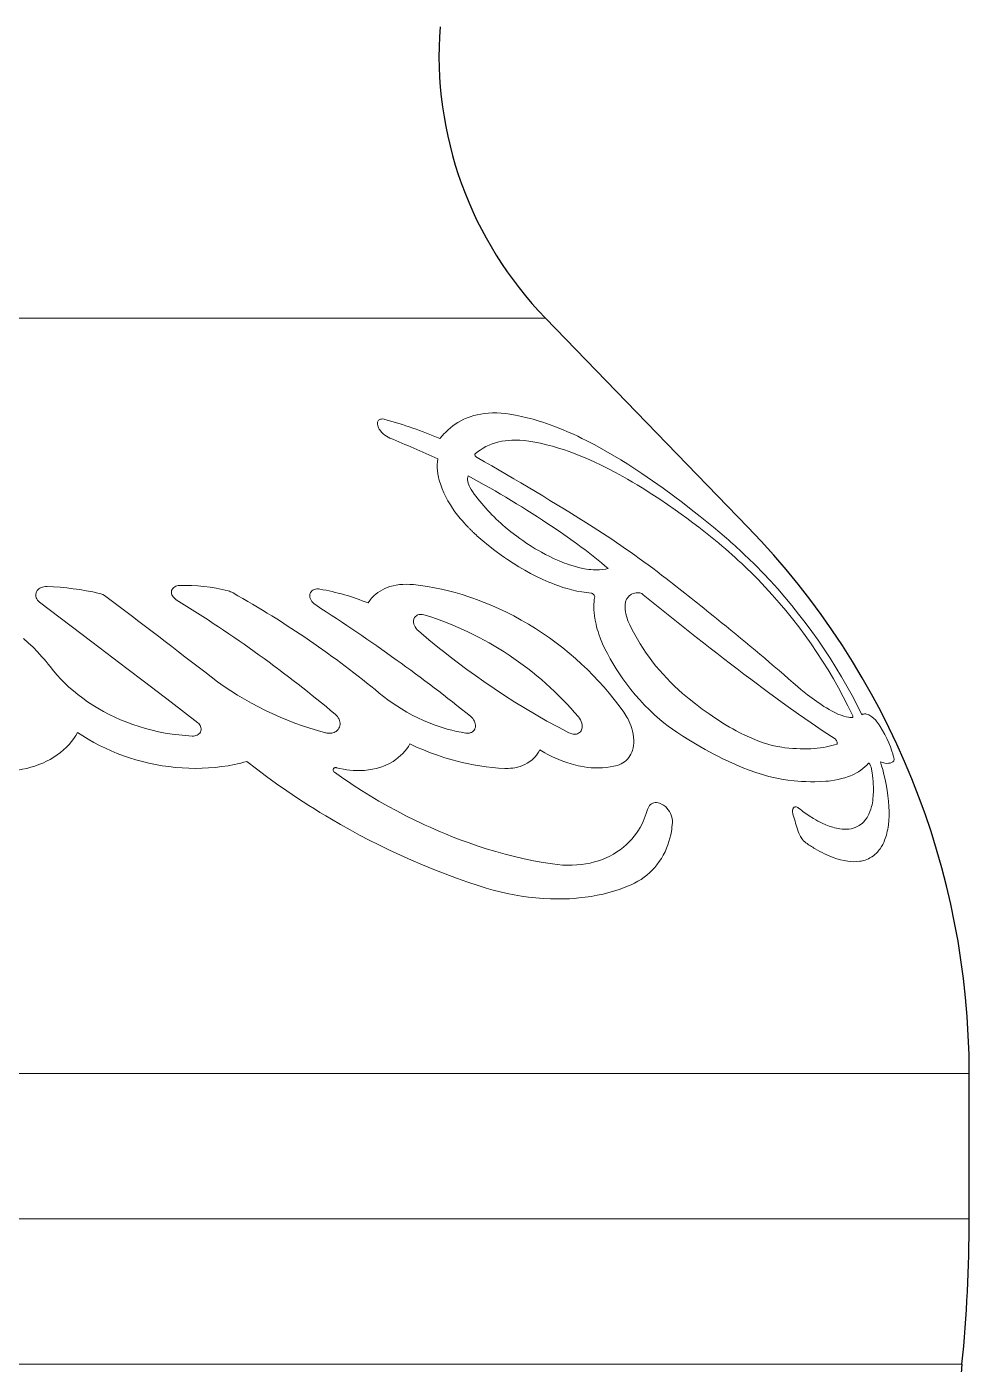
# Model space of a CAD drawing. Extents: x -235 to 974, y -300 to 522.
# Drawn here: x 714.39 to 746.81, y 133.17 to 179.17 of the extents above; entities that cross this region are included whole.
import ezdxf

# ---------------------------------------------------------------- set-up
doc = ezdxf.new("R2010")
doc.units = 0
doc.header["$LTSCALE"] = 7
doc.header["$MEASUREMENT"] = 0
doc.linetypes.add('DASHED', pattern=[15, 12, -3])
doc.layers.add('3', color=3, linetype='CONTINUOUS', lineweight=30)
doc.layers.add('8', color=251, linetype='CONTINUOUS', lineweight=15)

msp = doc.modelspace()

# ---------------------------------------------------------------- linework, layer by layer
at = {"layer": '3'}
for p, q in [((732.233, 169.1423), (739.1937, 161.96)), ((746.8052, 138.1695), (746.8052, 143.1695))]:
    msp.add_line(p, q, dxfattribs=at)
for centre, radius, start, end in [((741.5682, 178.1896), 13, 175.67716, 224.10265), ((719.8052, 143.1695), 27, 0, 44.10265), ((696.6802, 138.1695), 50.125, 354.27519, 0), ((796.4302, 128.1695), 50.125, 174.27519, 180)]:
    msp.add_arc(centre, radius, start, end, dxfattribs=at)
at = {"layer": '8', "lineweight": 13}
for p, q in [((729.7078, 169.1423), (690.9774, 169.1423)), ((746.8052, 143.1695), (676.4052, 143.1695)), ((746.8052, 138.1695), (676.4052, 138.1695)), ((746.5552, 133.1695), (676.6552, 133.1695))]:
    msp.add_line(p, q, dxfattribs=at)
at = {"layer": '8', "lineweight": 13, "ltscale": 0.06313}
msp.add_line((732.233, 169.1423), (729.7078, 169.1423), dxfattribs=at)
at = {"layer": '8', "lineweight": 13, "ltscale": 0.002745}
msp.add_line((740.3542, 154.3872), (740.4632, 154.3735), dxfattribs=at)
at = {"layer": '8', "lineweight": 13, "ltscale": 0.005615}
msp.add_line((740.5647, 153.2605), (740.7879, 153.2354), dxfattribs=at)
at = {"layer": '8', "lineweight": 13}
for points in [[(726.7099, 165.666), (726.6817, 165.6727), (726.6356, 165.6792), (726.5922, 165.6788), (726.572, 165.676), (726.553, 165.6714), (726.5296, 165.6625), (726.5089, 165.6504), (726.4912, 165.6355), (726.4764, 165.6176), (726.465, 165.5972), (726.4568, 165.5746), (726.4529, 165.5564), (726.4509, 165.5373), (726.4521, 165.4971), (726.4599, 165.4549), (726.4726, 165.4149), (726.4901, 165.3745), (726.5119, 165.3341), (726.531, 165.304), (726.5521, 165.2744), (726.6, 165.2172), (726.6545, 165.1636), (726.7055, 165.1214), (726.7599, 165.0834), (726.8158, 165.0509), (726.8729, 165.0243)], [(731.0049, 165.8444), (730.8523, 165.8651), (730.7021, 165.8791), (730.5545, 165.8865), (730.4097, 165.887), (730.2681, 165.8808), (730.1298, 165.8676), (730.0042, 165.8492), (729.8815, 165.8248), (729.7619, 165.7945), (729.6454, 165.7583), (729.5321, 165.7163), (729.4222, 165.6684), (729.3156, 165.6149), (729.2124, 165.5556), (729.1269, 165.5005), (729.0439, 165.4413), (728.9636, 165.3783), (728.886, 165.3113), (728.8361, 165.2649), (728.7875, 165.2168), (728.7394, 165.1665), (728.6926, 165.1146), (728.6033, 165.0068)], [(733.046, 165.2174), (732.7839, 165.3288), (732.5236, 165.4314), (732.3936, 165.4794), (732.2642, 165.5251), (732.1361, 165.5681), (732.0085, 165.6087), (731.8048, 165.6688), (731.6024, 165.7226), (731.4017, 165.7699), (731.2025, 165.8105), (731.0049, 165.8444)], [(738.0048, 161.96), (737.7768, 162.1458), (737.5488, 162.3289), (737.2448, 162.5687), (736.9409, 162.8033), (736.6372, 163.0324), (736.273, 163.2996), (735.9093, 163.5577), (735.7277, 163.6832), (735.5463, 163.8061), (735.3048, 163.9661), (735.0638, 164.1212), (734.8234, 164.2714), (734.5238, 164.4517), (734.2253, 164.6236), (733.9282, 164.7865), (733.6324, 164.94), (733.4851, 165.0132), (733.3382, 165.0838), (733.1918, 165.1519), (733.046, 165.2174)], [(731.663, 164.9172), (731.504, 164.9373), (731.3482, 164.9497), (731.2716, 164.9529), (731.1958, 164.9541), (731.0766, 164.9519), (730.9597, 164.9445), (730.8455, 164.9319), (730.7339, 164.9141), (730.6251, 164.8911), (730.5094, 164.86), (730.3973, 164.8226), (730.2888, 164.7792), (730.1842, 164.7297), (730.0834, 164.6741), (729.9867, 164.6128), (729.8941, 164.5457), (729.8057, 164.4729)], [(733.9055, 164.2068), (733.6493, 164.3213), (733.3945, 164.4275), (733.1412, 164.5253), (733.0152, 164.5709), (732.8896, 164.6142), (732.6814, 164.6814), (732.4745, 164.7421), (732.2692, 164.7961), (732.0654, 164.8434), (731.8633, 164.8838), (731.663, 164.9172)], [(728.5281, 164.3063), (728.5151, 164.2094), (728.5091, 164.1087), (728.5101, 164.0047), (728.5178, 163.898), (728.5323, 163.7892), (728.5532, 163.6787), (728.5687, 163.6123), (728.5863, 163.5455), (728.6281, 163.4106), (728.6784, 163.2744), (728.7369, 163.1376), (728.8034, 163.0004), (728.8775, 162.8634), (728.959, 162.727), (729.0361, 162.6083), (729.1186, 162.4906), (729.2061, 162.374), (729.2986, 162.2588), (729.3628, 162.183), (729.4291, 162.1079), (729.4974, 162.0335), (729.5677, 161.96)], [(729.8057, 164.4729), (729.8003, 164.4655), (729.7982, 164.4559), (729.7989, 164.4454), (729.8022, 164.434), (729.815, 164.4097), (729.8338, 164.3864), (729.8554, 164.3668), (729.8795, 164.3505)], [(737.4999, 161.96), (737.2971, 162.1127), (737.0943, 162.2628), (736.8948, 162.4078), (736.6953, 162.5502), (736.4272, 162.7371), (736.1594, 162.9187), (735.8918, 163.0948), (735.5579, 163.3065), (735.3898, 163.4097), (735.222, 163.5102), (735.0573, 163.6065), (734.8928, 163.7001), (734.6447, 163.8367), (734.3973, 163.9668), (734.1509, 164.0903), (733.9055, 164.2068)], [(729.5672, 163.7249), (729.5569, 163.6822), (729.5524, 163.6364), (729.5539, 163.5842), (729.5616, 163.5295), (729.5754, 163.4732), (729.5947, 163.4156), (729.6105, 163.3768), (729.6285, 163.3378), (729.6708, 163.2597), (729.7207, 163.1822)], [(730.8492, 161.96), (731.0423, 161.8024), (731.2425, 161.6486), (731.3452, 161.5733), (731.4495, 161.4993), (731.5911, 161.4027), (731.7353, 161.3089), (731.882, 161.2181), (731.9864, 161.1563), (732.0919, 161.0962), (732.2344, 161.0189), (732.3788, 160.9451), (732.5249, 160.8752), (732.7021, 160.7969), (732.8807, 160.7254), (732.9703, 160.6925), (733.0601, 160.6617), (733.1796, 160.6238), (733.2989, 160.59), (733.4175, 160.5606), (733.5697, 160.5294), (733.6458, 160.5168), (733.7211, 160.5064), (733.7939, 160.4984), (733.8657, 160.4928), (733.9794, 160.4886), (734.0896, 160.4908), (734.1955, 160.4997), (734.2966, 160.5152), (734.345, 160.5256), (734.392, 160.5376)], [(729.8741, 161.6664), (730.0714, 161.4942), (730.2757, 161.3252), (730.4869, 161.1598), (730.7049, 160.9986), (730.8164, 160.9197), (730.9294, 160.8421), (731.1212, 160.716), (731.3172, 160.5942), (731.5169, 160.4771), (731.7202, 160.3653), (731.9268, 160.2594), (732.1362, 160.16), (732.3431, 160.0697), (732.4474, 160.0273), (732.552, 159.9868), (732.6922, 159.936), (732.8328, 159.8891), (732.9735, 159.8463), (733.1422, 159.8007), (733.3101, 159.762), (733.4766, 159.7306), (733.641, 159.707), (733.7222, 159.6982), (733.8025, 159.6916)], [(743.111, 155.5075), (742.947, 155.8383), (742.7758, 156.1666), (742.5975, 156.4921), (742.4124, 156.8145), (742.2206, 157.1338), (742.0222, 157.4497), (741.8174, 157.762), (741.6065, 158.0705), (741.3895, 158.3751), (741.1665, 158.6756), (740.9377, 158.9718), (740.7033, 159.2635), (740.4634, 159.5505), (740.2181, 159.8327), (739.9676, 160.1098), (739.712, 160.3816), (739.4514, 160.6481), (739.1861, 160.9088)], [(742.7867, 155.495), (742.6339, 155.8115), (742.4735, 156.1255), (742.3058, 156.437), (742.1311, 156.7455), (741.9494, 157.0511), (741.761, 157.3533), (741.566, 157.6521), (741.3647, 157.9473), (741.1572, 158.2387), (740.9435, 158.526), (740.724, 158.8091), (740.4986, 159.0877), (740.2677, 159.3618), (740.0313, 159.631), (739.7895, 159.8952), (739.5425, 160.1541), (739.2906, 160.4076)], [(715.0898, 159.9187), (715.0349, 159.9175), (714.9812, 159.9104), (714.9304, 159.8976), (714.8833, 159.8796), (714.8432, 159.8585), (714.8075, 159.8338), (714.7766, 159.8059), (714.7507, 159.7754), (714.7274, 159.7381), (714.7112, 159.6989), (714.7019, 159.6585), (714.6995, 159.6176), (714.7038, 159.5765), (714.7156, 159.5338), (714.7346, 159.4921), (714.7607, 159.4522), (714.7935, 159.4148), (714.8329, 159.3807)], [(719.6386, 159.951), (719.5953, 159.9473), (719.5538, 159.9388), (719.5145, 159.9256), (719.4792, 159.9082), (719.4497, 159.8882), (719.4245, 159.8654), (719.4036, 159.8401), (719.3874, 159.8128), (719.374, 159.7784), (719.3671, 159.7426), (719.3665, 159.706), (719.3721, 159.6693), (719.3834, 159.633), (719.4017, 159.5951), (719.4259, 159.5588), (719.4558, 159.5247), (719.491, 159.4934), (719.5311, 159.4653)], [(724.4731, 159.8272), (724.4209, 159.8331), (724.369, 159.8328), (724.3179, 159.8256), (724.2707, 159.8114), (724.2316, 159.7924), (724.1981, 159.7684), (724.1708, 159.7405), (724.1499, 159.7093), (724.1377, 159.6828), (724.1293, 159.655), (724.1247, 159.6263), (724.1236, 159.6044), (724.1245, 159.5822), (724.1319, 159.5376), (724.1465, 159.4931), (724.1696, 159.4464), (724.1999, 159.4013), (724.2369, 159.3587), (724.2801, 159.3192), (724.3291, 159.2835)], [(727.6878, 159.9817), (727.5673, 159.9913), (727.4476, 159.9946), (727.3294, 159.9914), (727.2133, 159.9818), (727.0997, 159.9656), (726.9895, 159.9427), (726.8831, 159.9135), (726.7916, 159.8819), (726.704, 159.8455), (726.6205, 159.8044), (726.5413, 159.7588), (726.4667, 159.709), (726.3968, 159.6553), (726.3444, 159.6097), (726.2951, 159.5619), (726.249, 159.5121), (726.2165, 159.4735), (726.1857, 159.4339), (726.1296, 159.3518)], [(734.9201, 155.5968), (734.7609, 155.8166), (734.595, 156.0331), (734.4227, 156.246), (734.244, 156.4553), (734.0591, 156.6608), (733.868, 156.8623), (733.6709, 157.0596), (733.4678, 157.2527), (733.2589, 157.4413), (733.0444, 157.6252), (732.8242, 157.8043), (732.5986, 157.9783), (732.3676, 158.1471), (732.1314, 158.3105), (731.8902, 158.4681), (731.644, 158.6199), (731.393, 158.7655), (731.1373, 158.9047), (730.8901, 159.031), (730.6389, 159.1509), (730.384, 159.2644), (730.1255, 159.3712), (729.8637, 159.4709), (729.7317, 159.518), (729.5989, 159.5633), (729.365, 159.6379), (729.1291, 159.7065), (728.8916, 159.7689), (728.6527, 159.8249), (728.4126, 159.8744), (728.1715, 159.9171), (727.9298, 159.953), (727.6878, 159.9817)], [(733.8025, 159.6916), (733.8157, 159.6894), (733.8292, 159.6849), (733.8465, 159.6764), (733.8625, 159.6659), (733.887, 159.6441), (733.9062, 159.6199), (733.9175, 159.5993), (733.924, 159.5784), (733.925, 159.5683), (733.9242, 159.5589)], [(735.4751, 159.6949), (735.4127, 159.6977), (735.3528, 159.6949), (735.2959, 159.6864), (735.2428, 159.672), (735.1938, 159.6519), (735.1518, 159.6281), (735.1142, 159.5998), (735.081, 159.5674), (735.0523, 159.5314), (735.0357, 159.5055), (735.0209, 159.4783), (735.0081, 159.4499), (734.9971, 159.4203), (734.9878, 159.3898), (734.9803, 159.3584), (734.9738, 159.3223), (734.9694, 159.2851), (734.9661, 159.2085), (734.97, 159.1293), (734.9804, 159.0481), (734.9948, 158.9748), (735.0136, 158.9006), (735.0365, 158.826), (735.0563, 158.7698), (735.0782, 158.7134), (735.128, 158.6007)], [(714.8329, 159.3807), (716.6258, 158.0193), (717.8354, 157.1), (718.4431, 156.6368), (719.3569, 155.9375), (720.2724, 155.2327)], [(733.9242, 159.5589), (733.9105, 159.4761), (733.901, 159.3914), (733.8956, 159.305), (733.8942, 159.2406), (733.8948, 159.1754), (733.8976, 159.1065), (733.9025, 159.037), (733.9179, 158.8991), (733.9409, 158.7593), (733.971, 158.6178), (733.9914, 158.5361), (734.014, 158.4541), (734.0395, 158.369), (734.0673, 158.2837), (734.1283, 158.1154), (734.1973, 157.9467), (734.2742, 157.778), (734.3586, 157.6097)], [(728.0972, 158.9357), (728.043, 158.9495), (727.988, 158.9572), (727.9588, 158.9584), (727.93, 158.9575), (727.9035, 158.9547), (727.8781, 158.95), (727.8467, 158.9411), (727.8175, 158.9289), (727.7911, 158.914), (727.7582, 158.888), (727.732, 158.8576), (727.714, 158.8272), (727.7013, 158.7946), (727.6937, 158.7603), (727.6909, 158.7249), (727.6917, 158.701), (727.6943, 158.6768), (727.7052, 158.6283), (727.7242, 158.5772), (727.7505, 158.5272), (727.7834, 158.4789), (727.8226, 158.4329), (727.8676, 158.3899)], [(727.8676, 158.3899), (728.2228, 158.0885), (728.4038, 157.939), (728.5867, 157.7904), (728.771, 157.6434), (728.9571, 157.4974), (729.2404, 157.2802), (729.5279, 157.0657), (729.8194, 156.8542), (730.115, 156.6457), (730.4646, 156.4068), (730.8192, 156.1728), (731.1785, 155.9439), (731.5424, 155.7207), (731.9106, 155.5033), (732.2827, 155.2923), (732.6586, 155.0881), (732.8478, 154.9886), (733.0378, 154.891)], [(715.1934, 157.1627), (715.1265, 157.2489), (715.0578, 157.3343), (714.9872, 157.4187), (714.9147, 157.5022), (714.7644, 157.6663), (714.6069, 157.8262), (714.4426, 157.9818), (714.2737, 158.1309)], [(734.3586, 157.6097), (734.4533, 157.4352), (734.5538, 157.2614), (734.6601, 157.0884), (734.7721, 156.9165), (734.8898, 156.7461), (735.0264, 156.5596), (735.1697, 156.3754), (735.3197, 156.1941), (735.4763, 156.016), (735.6393, 155.8418), (735.8088, 155.6718), (735.8965, 155.588), (735.9858, 155.5055), (736.0753, 155.4257), (736.1662, 155.3474), (736.3064, 155.2319), (736.4498, 155.1204), (736.5963, 155.0131), (736.7459, 154.9105)], [(720.0852, 154.775), (719.8518, 154.7894), (719.6189, 154.8116), (719.3869, 154.8415), (719.1564, 154.879), (718.9277, 154.9238), (718.7015, 154.9757), (718.4781, 155.0347), (718.2579, 155.1004), (718.0414, 155.1727), (717.8288, 155.2512), (717.6205, 155.3359), (717.4183, 155.4258), (717.2209, 155.5213), (717.0286, 155.6221), (716.8415, 155.7281), (716.66, 155.8389), (716.4843, 155.9545), (716.3146, 156.0744), (716.1511, 156.1984), (715.9939, 156.3264), (715.8434, 156.458), (715.6995, 156.5931), (715.5625, 156.7313), (715.4324, 156.8725), (715.3093, 157.0163), (715.1934, 157.1627)], [(742.1897, 154.6744), (741.7842, 154.9436), (741.3651, 155.2294), (740.9348, 155.5297), (740.4953, 155.8427), (740.1982, 156.0576), (739.8984, 156.277), (739.292, 156.7278)], [(740.752, 156.6056), (740.8936, 156.4836), (741.0181, 156.3793), (741.1327, 156.2858), (741.2468, 156.1953), (741.4042, 156.0752), (741.5608, 155.9614), (741.7161, 155.8548), (741.8064, 155.796), (741.8957, 155.7405), (741.9832, 155.6886), (742.0693, 155.6404), (742.182, 155.582), (742.2912, 155.5312), (742.3963, 155.4886), (742.4868, 155.4578), (742.5728, 155.4346), (742.654, 155.4193), (742.6941, 155.4146), (742.7326, 155.4122), (742.7669, 155.412), (742.7998, 155.4138)], [(729.4887, 154.8774), (729.3283, 154.9046), (729.1685, 154.9369), (729.0094, 154.9741), (728.8513, 155.0159), (728.7478, 155.046), (728.6449, 155.078), (728.5402, 155.1126), (728.4363, 155.1492), (728.2332, 155.2267), (728.0338, 155.3111), (727.8382, 155.4018), (727.6468, 155.4985), (727.4598, 155.6007), (727.2775, 155.7083), (727.1164, 155.8101), (726.9592, 155.9158), (726.8063, 156.0252), (726.6577, 156.1378), (726.5137, 156.2536)], [(736.9446, 156.2437), (737.1675, 156.0585), (737.3943, 155.8784), (737.6248, 155.7038), (737.8586, 155.5354), (738.0951, 155.3743), (738.2143, 155.2966), (738.3339, 155.221), (738.5594, 155.0854), (738.6727, 155.0207), (738.7864, 154.9582), (738.9382, 154.8785), (739.0904, 154.8032), (739.2426, 154.7326), (739.4325, 154.6514), (739.5299, 154.6128), (739.627, 154.5767), (739.7181, 154.5448), (739.8089, 154.5152), (739.948, 154.4741), (740.0855, 154.4389), (740.221, 154.4098), (740.3542, 154.3872)], [(724.999, 155.5243), (725.0399, 155.4861), (725.0756, 155.4451), (725.106, 155.4018), (725.1307, 155.3567), (725.1495, 155.3101), (725.1622, 155.2627), (725.1682, 155.2173), (725.1683, 155.1721), (725.162, 155.1274), (725.1493, 155.084), (725.1299, 155.0425), (725.1037, 155.0036), (725.0877, 154.985), (725.0698, 154.9673), (725.0502, 154.9508), (725.0288, 154.9354), (724.996, 154.9162), (724.9602, 154.9), (724.9222, 154.8871), (724.88, 154.8774), (724.8361, 154.8718), (724.7912, 154.8703), (724.7592, 154.8717), (724.7273, 154.875), (724.694, 154.8805), (724.6611, 154.888)], [(734.7019, 153.7675), (734.77, 153.7906), (734.8345, 153.8191), (734.895, 153.8526), (734.9531, 153.8921), (735.0062, 153.9362), (735.0544, 153.9844), (735.0985, 154.0377), (735.1374, 154.0945), (735.171, 154.1543), (735.1995, 154.2168), (735.2229, 154.2815), (735.2351, 154.323), (735.2453, 154.3651), (735.2604, 154.451), (735.2684, 154.5386), (735.27, 154.5881), (735.2695, 154.6379), (735.2627, 154.7382), (735.2485, 154.8389), (735.2272, 154.9397), (735.1992, 155.0399), (735.1648, 155.1394), (735.133, 155.2182), (735.0975, 155.2962), (735.0583, 155.3731), (735.0268, 155.4299), (734.9933, 155.4859), (734.9577, 155.5418), (734.9201, 155.5968)], [(742.7998, 155.4138), (742.8044, 155.4162), (742.8058, 155.4187), (742.8072, 155.4253), (742.8071, 155.4316), (742.8047, 155.4462), (742.7972, 155.4702), (742.7867, 155.495)], [(743.5764, 155.3307), (743.5202, 155.3832), (743.4526, 155.4382), (743.4191, 155.4619), (743.3861, 155.4826), (743.3549, 155.4996), (743.3244, 155.5137), (743.2765, 155.5298), (743.2534, 155.5346), (743.2309, 155.5373), (743.1985, 155.5373), (743.1676, 155.5323), (743.1384, 155.5223), (743.111, 155.5075)], [(720.2724, 155.2327), (720.3048, 155.2043), (720.3325, 155.173), (720.3551, 155.1394), (720.3723, 155.104), (720.3839, 155.0674), (720.3896, 155.0279), (720.3884, 154.9882), (720.38, 154.9494), (720.364, 154.9118), (720.3405, 154.8767), (720.3101, 154.8455), (720.2815, 154.8243), (720.2493, 154.8064), (720.2117, 154.7915), (720.1711, 154.7811), (720.1286, 154.7756), (720.0852, 154.775)], [(729.6479, 155.4602), (729.6911, 155.4214), (729.7288, 155.3793), (729.7607, 155.3344), (729.7865, 155.2876), (729.806, 155.2393), (729.8181, 155.193), (729.8238, 155.1465), (729.8226, 155.1005), (729.8191, 155.077), (729.8136, 155.0539), (729.8067, 155.0332), (729.7979, 155.0131), (729.778, 154.9797), (729.7523, 154.9494), (729.7204, 154.923), (729.6826, 154.9012), (729.6606, 154.892), (729.6373, 154.8844), (729.6131, 154.8787), (729.5882, 154.8749), (729.5389, 154.8728), (729.4887, 154.8774)], [(733.0378, 154.891), (733.0846, 154.87), (733.1334, 154.8538), (733.183, 154.8434), (733.2212, 154.8397), (733.2589, 154.8401), (733.2953, 154.8447), (733.3356, 154.8555), (733.372, 154.8718), (733.4042, 154.893), (733.4316, 154.9186), (733.4553, 154.9496), (733.4735, 154.9838), (733.4864, 155.0204), (733.4942, 155.0588), (733.4967, 155.0851), (733.4971, 155.1118), (733.4923, 155.1656), (733.4796, 155.222), (733.4598, 155.2778), (733.4335, 155.3324), (733.401, 155.385), (733.3626, 155.4353)], [(744.2079, 153.917), (744.2134, 153.9264), (744.2169, 153.9393), (744.2187, 153.9592), (744.218, 153.983), (744.2133, 154.0209), (744.205, 154.0636), (744.1938, 154.1098), (744.18, 154.1585), (744.147, 154.2602), (744.0942, 154.4009), (744.0339, 154.5446), (743.9679, 154.6884), (743.8973, 154.8307), (743.8229, 154.9693), (743.7454, 155.1011), (743.688, 155.1898), (743.6303, 155.2691), (743.6026, 155.3027), (743.5764, 155.3307)], [(713.4782, 153.567), (713.6337, 153.5664), (713.7891, 153.5725), (713.9439, 153.5853), (714.0972, 153.6046), (714.2481, 153.6305), (714.3932, 153.6619), (714.5356, 153.6994), (714.6748, 153.7428), (714.8105, 153.7919), (714.9423, 153.8465), (715.0699, 153.9065), (715.1928, 153.9717), (715.3178, 154.0461), (715.4367, 154.1257), (715.5493, 154.21), (715.6552, 154.2988), (715.7541, 154.3915), (715.8459, 154.4879), (715.9303, 154.5875), (716.0072, 154.69), (716.0766, 154.795), (716.1385, 154.9023)], [(716.1385, 154.9023), (716.3186, 154.7828), (716.5047, 154.668), (716.6967, 154.5581), (716.8941, 154.4535), (717.0966, 154.3546), (717.2982, 154.2638), (717.5042, 154.1786), (717.7145, 154.0993), (717.9286, 154.0259), (718.1462, 153.9588), (718.3671, 153.8981), (718.5907, 153.8439), (718.8168, 153.7966), (719.0448, 153.7562), (719.2745, 153.7229), (719.5053, 153.6968), (719.7339, 153.6783), (719.9628, 153.667), (720.1916, 153.6631), (720.4198, 153.6666), (720.647, 153.6776), (720.8726, 153.6962), (721.0962, 153.7222), (721.3173, 153.7558), (721.5353, 153.7969), (721.6432, 153.8202), (721.7501, 153.8454), (721.8558, 153.8724), (721.9605, 153.9012)], [(736.7459, 154.9105), (736.9515, 154.7764), (737.1585, 154.6458), (737.4426, 154.474), (737.7287, 154.3096), (737.8727, 154.2304), (738.0169, 154.1533), (738.1612, 154.0787), (738.3057, 154.0063), (738.5374, 153.8956), (738.7692, 153.7915), (739.0006, 153.6945), (739.2312, 153.6053), (739.4603, 153.5242), (739.5768, 153.4862), (739.6926, 153.4504), (739.8028, 153.4185), (739.9123, 153.3889), (740.0788, 153.348), (740.2432, 153.3128), (740.4052, 153.2836), (740.5647, 153.2605)], [(742.2568, 154.5003), (742.2627, 154.5046), (742.2663, 154.5119), (742.2677, 154.5205), (742.2666, 154.5408), (742.2619, 154.5615), (742.2545, 154.5826), (742.2376, 154.6174), (742.2157, 154.6496), (742.203, 154.6636), (742.1897, 154.6744)], [(725.0488, 153.6866), (725.1636, 153.6586), (725.2797, 153.6349), (725.3967, 153.6158), (725.5075, 153.6021), (725.6186, 153.5927), (725.7296, 153.5877), (725.8696, 153.5877), (726.0084, 153.595), (726.1453, 153.6096), (726.2798, 153.6315), (726.4111, 153.6607), (726.5386, 153.697), (726.6007, 153.7178), (726.6617, 153.7403), (726.741, 153.7729), (726.818, 153.8084), (726.8925, 153.8467), (726.9901, 153.9036), (727.0825, 153.9653), (727.1694, 154.0314), (727.2505, 154.1017), (727.3256, 154.1758), (727.3947, 154.2533), (727.4577, 154.3338), (727.5145, 154.4172), (727.5652, 154.503)], [(727.5652, 154.503), (727.7973, 154.3966), (728.0331, 154.2959), (728.2723, 154.2015), (728.5141, 154.1136), (728.7663, 154.03), (728.8934, 153.9911), (729.021, 153.954), (729.192, 153.9077), (729.3639, 153.865), (729.5365, 153.8259), (729.7529, 153.7825), (729.9699, 153.7452), (730.187, 153.7142), (730.4041, 153.6898), (730.6207, 153.672), (730.8364, 153.6611)], [(730.8364, 153.6611), (730.8945, 153.6601), (730.9524, 153.6611), (731.029, 153.6654), (731.1047, 153.6734), (731.1789, 153.6849), (731.2701, 153.7045), (731.3585, 153.7298), (731.4435, 153.7606), (731.5246, 153.7966), (731.6014, 153.8375), (731.6564, 153.8716), (731.7087, 153.9082), (731.7582, 153.9473), (731.7935, 153.9781), (731.827, 154.01), (731.8892, 154.0771), (731.9446, 154.1482), (731.9933, 154.2227), (732.0354, 154.3001)], [(732.0354, 154.3001), (732.2047, 154.2012), (732.2916, 154.1538), (732.3797, 154.1082), (732.4676, 154.0649), (732.5565, 154.0235), (732.6925, 153.9646), (732.8304, 153.9103), (732.97, 153.8609), (733.111, 153.8167), (733.2739, 153.7729), (733.3558, 153.7538), (733.4378, 153.7367), (733.5611, 153.7149), (733.6843, 153.6978), (733.8071, 153.6856), (733.9293, 153.6785), (734.0639, 153.6766), (734.1968, 153.6814), (734.3276, 153.6928), (734.4557, 153.7109), (734.5806, 153.7359), (734.7019, 153.7675)], [(721.9605, 153.9012), (722.294, 153.6417), (722.6341, 153.3863), (722.9806, 153.1351), (723.3333, 152.8885), (723.7078, 152.6362), (724.0886, 152.3891), (724.2817, 152.2674), (724.4764, 152.147), (724.6718, 152.0287), (724.8686, 151.9117), (725.1871, 151.7274), (725.5091, 151.547), (725.8346, 151.3706), (726.1633, 151.1984), (726.4951, 151.0306), (726.8673, 150.8493), (727.2431, 150.6737), (727.6221, 150.504), (728.0041, 150.3403), (728.3891, 150.1828), (728.7766, 150.0318), (729.1666, 149.8874), (729.5587, 149.7499), (729.9528, 149.6194)], [(724.9752, 153.5305), (724.9549, 153.5488), (724.9399, 153.5701), (724.931, 153.593), (724.9288, 153.6152), (724.9329, 153.6371), (724.9436, 153.657), (724.9517, 153.6662), (724.9617, 153.6744), (724.9733, 153.6811), (724.9863, 153.6861), (725.0012, 153.6895), (725.0168, 153.6907), (725.033, 153.6897), (725.0488, 153.6866)], [(740.7879, 153.2354), (740.9107, 153.2243), (741.0318, 153.2153), (741.1904, 153.2068), (741.3456, 153.2022), (741.4971, 153.2017), (741.6877, 153.2072), (741.8714, 153.2198), (741.9606, 153.2288), (742.0479, 153.2396), (742.1753, 153.2592), (742.2982, 153.2829), (742.4165, 153.3109), (742.5301, 153.3429), (742.6563, 153.3857), (742.7169, 153.4091), (742.7757, 153.434), (742.8514, 153.4695), (742.9238, 153.5074), (742.9931, 153.5477), (743.0718, 153.5995), (743.1458, 153.6547), (743.2149, 153.7134), (743.2791, 153.7755), (743.3384, 153.841)], [(743.4292, 153.7014), (743.4616, 153.511), (743.4754, 153.4128), (743.487, 153.3153), (743.4957, 153.2261), (743.5023, 153.1377), (743.5084, 153.0012), (743.5091, 152.8672), (743.504, 152.7363), (743.4928, 152.6087), (743.4841, 152.5417), (743.4735, 152.4759), (743.4612, 152.4129), (743.4469, 152.3514), (743.4215, 152.2609), (743.3913, 152.1744), (743.3563, 152.0921), (743.3162, 152.0144), (743.2926, 151.9747), (743.2674, 151.9365), (743.2414, 151.9006), (743.2139, 151.8663), (743.1695, 151.8175), (743.1217, 151.7726), (743.0707, 151.7318), (743.0165, 151.6953), (742.9525, 151.6601), (742.8848, 151.6305), (742.8135, 151.6067), (742.7388, 151.5889), (742.661, 151.577), (742.5803, 151.5712), (742.5066, 151.571), (742.4312, 151.5753), (742.3541, 151.5842), (742.2955, 151.5937), (742.2361, 151.6057), (742.176, 151.6199), (742.1154, 151.6366), (741.993, 151.6762), (741.8693, 151.7242), (741.745, 151.7798), (741.673, 151.8152), (741.601, 151.8528), (741.524, 151.8955), (741.447, 151.9405), (741.2988, 152.0339), (741.1518, 152.1347)], [(741.5042, 150.8999), (741.667, 150.8077), (741.7491, 150.7646), (741.8312, 150.7238), (741.9121, 150.686), (741.9928, 150.6507), (742.1224, 150.5992), (742.251, 150.5549), (742.3782, 150.5182), (742.5036, 150.4894), (742.5654, 150.4781), (742.6266, 150.469), (742.7334, 150.4581), (742.8377, 150.4543), (742.939, 150.4577), (743.037, 150.4684), (743.0847, 150.4765), (743.1314, 150.4864), (743.1772, 150.4982), (743.2219, 150.5117), (743.2799, 150.5326), (743.3359, 150.5567), (743.3899, 150.584), (743.4505, 150.6198), (743.5082, 150.6597), (743.5629, 150.7036), (743.6145, 150.7513), (743.6468, 150.7847), (743.6777, 150.8197), (743.7081, 150.8571), (743.7371, 150.8961), (743.7902, 150.9773), (743.8288, 151.0461), (743.8639, 151.1181), (743.8957, 151.1931), (743.9172, 151.2507), (743.9369, 151.3098), (743.9552, 151.3713), (743.9716, 151.4342), (743.9874, 151.5035), (744.0013, 151.5743), (744.0132, 151.6468), (744.0233, 151.7207), (744.0378, 151.8715), (744.0453, 152.0266), (744.0461, 152.1853), (744.0405, 152.3472), (744.0271, 152.5326), (744.0065, 152.7208), (743.9792, 152.9112), (743.9456, 153.1035), (743.9107, 153.2756), (743.8713, 153.4486), (743.8277, 153.6223), (743.7923, 153.753), (743.7547, 153.8839)], [(743.3384, 153.841), (743.343, 153.8438), (743.3491, 153.8434), (743.3564, 153.8396), (743.3719, 153.8246), (743.384, 153.8084), (743.395, 153.7905), (743.4133, 153.7526), (743.4228, 153.7267), (743.4292, 153.7014)], [(732.4724, 150.3745), (732.3093, 150.3995), (732.1461, 150.4267), (731.8197, 150.4869), (731.4934, 150.555), (731.1677, 150.6307), (730.8428, 150.7137), (730.5191, 150.8039), (730.1968, 150.901), (729.8762, 151.0047), (729.6029, 151.0988), (729.3313, 151.1975), (729.0614, 151.3007), (728.7933, 151.4082), (728.6158, 151.4822), (728.4391, 151.5581), (728.2634, 151.6357), (728.0887, 151.7151), (727.915, 151.7963), (727.7424, 151.8791), (727.4267, 152.0364), (727.1147, 152.1991), (726.8065, 152.3674), (726.5024, 152.5407), (726.2027, 152.7189), (725.9076, 152.9017), (725.6174, 153.0889), (725.455, 153.1969), (725.2941, 153.3063), (725.1338, 153.4177), (724.9752, 153.5305)], [(736.5967, 151.8051), (736.5972, 151.8657), (736.5909, 151.9272), (736.5781, 151.9887), (736.5592, 152.0496), (736.5316, 152.1157), (736.497, 152.1797), (736.4559, 152.2409), (736.4082, 152.2984), (736.3817, 152.3257), (736.3536, 152.3516), (736.3244, 152.3757), (736.2936, 152.3981), (736.2489, 152.4258), (736.2018, 152.4492), (736.1528, 152.4675), (736.1042, 152.4796), (736.0549, 152.4856), (736.0064, 152.4849), (735.9617, 152.4778), (735.9197, 152.4645), (735.881, 152.4454), (735.8463, 152.4209), (735.8275, 152.404), (735.8103, 152.3856), (735.7944, 152.3654), (735.7803, 152.344), (735.7576, 152.2992), (735.7413, 152.2518)], [(740.9359, 152.2968), (740.9108, 152.3143), (740.8827, 152.3288), (740.8538, 152.3375), (740.8257, 152.3392), (740.8059, 152.3354), (740.7879, 152.3273), (740.7723, 152.3155), (740.7622, 152.3045), (740.7537, 152.2919), (740.7457, 152.2761), (740.7393, 152.2589), (740.7314, 152.2212), (740.7291, 152.181), (740.7306, 152.151), (740.7343, 152.1209), (740.7406, 152.089), (740.7489, 152.0575)], [(735.7413, 152.2518), (735.7207, 152.1803), (735.6982, 152.1092), (735.6652, 152.0155), (735.6288, 151.9228), (735.5887, 151.8314), (735.5394, 151.7302), (735.4854, 151.6308), (735.4268, 151.5336), (735.3635, 151.4387), (735.2854, 151.3332), (735.2011, 151.2314), (735.1107, 151.1335), (735.0141, 151.0398), (734.9116, 150.9508), (734.8032, 150.8667), (734.689, 150.7877), (734.5714, 150.7156), (734.4486, 150.649), (734.321, 150.5883), (734.1888, 150.5337), (734.0524, 150.4853), (733.912, 150.4434), (733.7681, 150.4081), (733.621, 150.3794), (733.4712, 150.3575), (733.3126, 150.3417), (733.152, 150.3333), (732.99, 150.3321), (732.8179, 150.3385), (732.6451, 150.3527), (732.4724, 150.3745)], [(735.1756, 149.6603), (735.2944, 149.7164), (735.4086, 149.7782), (735.5181, 149.8454), (735.6226, 149.9178), (735.7219, 149.9952), (735.816, 150.0771), (735.9046, 150.1634), (735.9879, 150.2537), (736.0656, 150.3477), (736.1447, 150.4548), (736.2171, 150.5658), (736.283, 150.68), (736.3424, 150.7972), (736.3954, 150.9171), (736.442, 151.0392), (736.4787, 151.1509), (736.5105, 151.264), (736.5375, 151.3783), (736.5597, 151.4936), (736.5718, 151.5697), (736.5819, 151.6462), (736.5903, 151.7255), (736.5967, 151.8051)], [(740.9228, 151.4969), (740.9474, 151.4294), (740.9773, 151.3632), (740.9976, 151.325), (741.0197, 151.2877), (741.043, 151.2526), (741.0681, 151.2188), (741.105, 151.1756), (741.145, 151.1366), (741.188, 151.1028)], [(729.9528, 149.6194), (730.1911, 149.546), (730.4313, 149.4786), (730.673, 149.4173), (730.916, 149.3624), (731.1599, 149.3141), (731.4044, 149.2724), (731.6491, 149.2378), (731.8994, 149.2096), (732.1494, 149.1891), (732.3986, 149.1763), (732.5239, 149.1728), (732.6489, 149.1714), (732.7713, 149.172), (732.8932, 149.1745), (733.0564, 149.1811), (733.2187, 149.1914), (733.3797, 149.2053), (733.5925, 149.2297), (733.8027, 149.2606), (734.01, 149.2981), (734.2141, 149.3422), (734.4146, 149.3929), (734.6114, 149.4501), (734.804, 149.5138), (734.9921, 149.5839), (735.1756, 149.6603)]]:
    msp.add_lwpolyline(points, dxfattribs=at)
for centre, radius, start, end in [((722.4857, 150.5017), 15.742, 67.13202, 74.43418), ((711.2019, 126.6352), 41.4645, 65.30072, 67.794), ((686.67, 87.7939), 87.9091, 57.529351, 60.559066), ((712.5601, 132.2727), 35.7564, 56.125, 61.59864), ((734.914, 166.8526), 6.3602, 215.25142, 230.27979), ((720.2351, 143.5897), 22.0829, 50.12741, 56.29192), ((716.5916, 134.7176), 32.2571, 52.16859, 57.62187), ((726.3254, 147.2633), 18.4625, 45.39297, 52.75283), ((725.3857, 146.5901), 19.8866, 46.05617, 50.61323), ((663.1362, 66.043), 119.2839, 51.058796, 52.120938), ((714.7696, 150.6237), 9.3005, 76.87312, 88.02724), ((716.7432, 159.0746), 0.6221, 53.35035, 77.12998), ((719.8095, 153.8035), 6.1502, 75.81442, 91.59308), ((721.1528, 159.1127), 0.6738, 60.51054, 75.91775), ((723.1075, 151.9508), 7.9941, 67.78784, 80.16327), ((735.4293, 159.4531), 0.2468, 47.73214, 79.28443), ((808.7413, 248.73), 115.2727, 230.614142, 232.952075), ((459.7193, -181.3103), 427.1463, 52.332967, 52.944218), ((724.6445, 148.0306), 11.4393, 40.34282, 72.43154), ((680.9716, 87.9348), 91.0464, 48.959267, 51.129737), ((741.7427, 161.8205), 7.3576, 205.95566, 229.2926), ((727.44, 165.5479), 11.0159, 232.51061, 255.38882), ((744.3464, 156.6121), 5.5004, 231.68018, 234.49251), ((770.6267, 161.0184), 31.1926, 196.69505, 197.77316), ((744.2847, 155.5783), 5.4423, 235.31909, 239.27545)]:
    msp.add_arc(centre, radius, start, end, dxfattribs=at)
at = {"layer": '8', "linetype": 'DASHED', "lineweight": 13}
msp.add_arc((734.0988, 166.3821), 6.3313, 224.30224, 228.14348, dxfattribs=at)
at = {"layer": '8', "lineweight": 13}
for centre, major_axis, ratio, start_param, end_param in [((708.7579, 146.0806), (25.4177, -8.2128), 0.6613995, 1.029286, 1.2696548), ((700.0156, 144.8102), (34.2281, -10.3767), 0.6015095, 0.9501482, 1.1556853), ((598.4615, 129.6753), (143.558, 5.2048), 0.3713256, 0.4049417, 0.4883924), ((731.435, 162.5504), (11.5332, -7.5251), 0.2856357, 5.7747783, 6.0709829), ((739.3564, 159.7099), (4.8255, -5.8185), 0.1675438, 6.0166329, 6.3119225)]:
    msp.add_ellipse(centre, major_axis=major_axis, ratio=ratio, start_param=start_param, end_param=end_param, dxfattribs=at)

doc.saveas('drawing.dxf')
